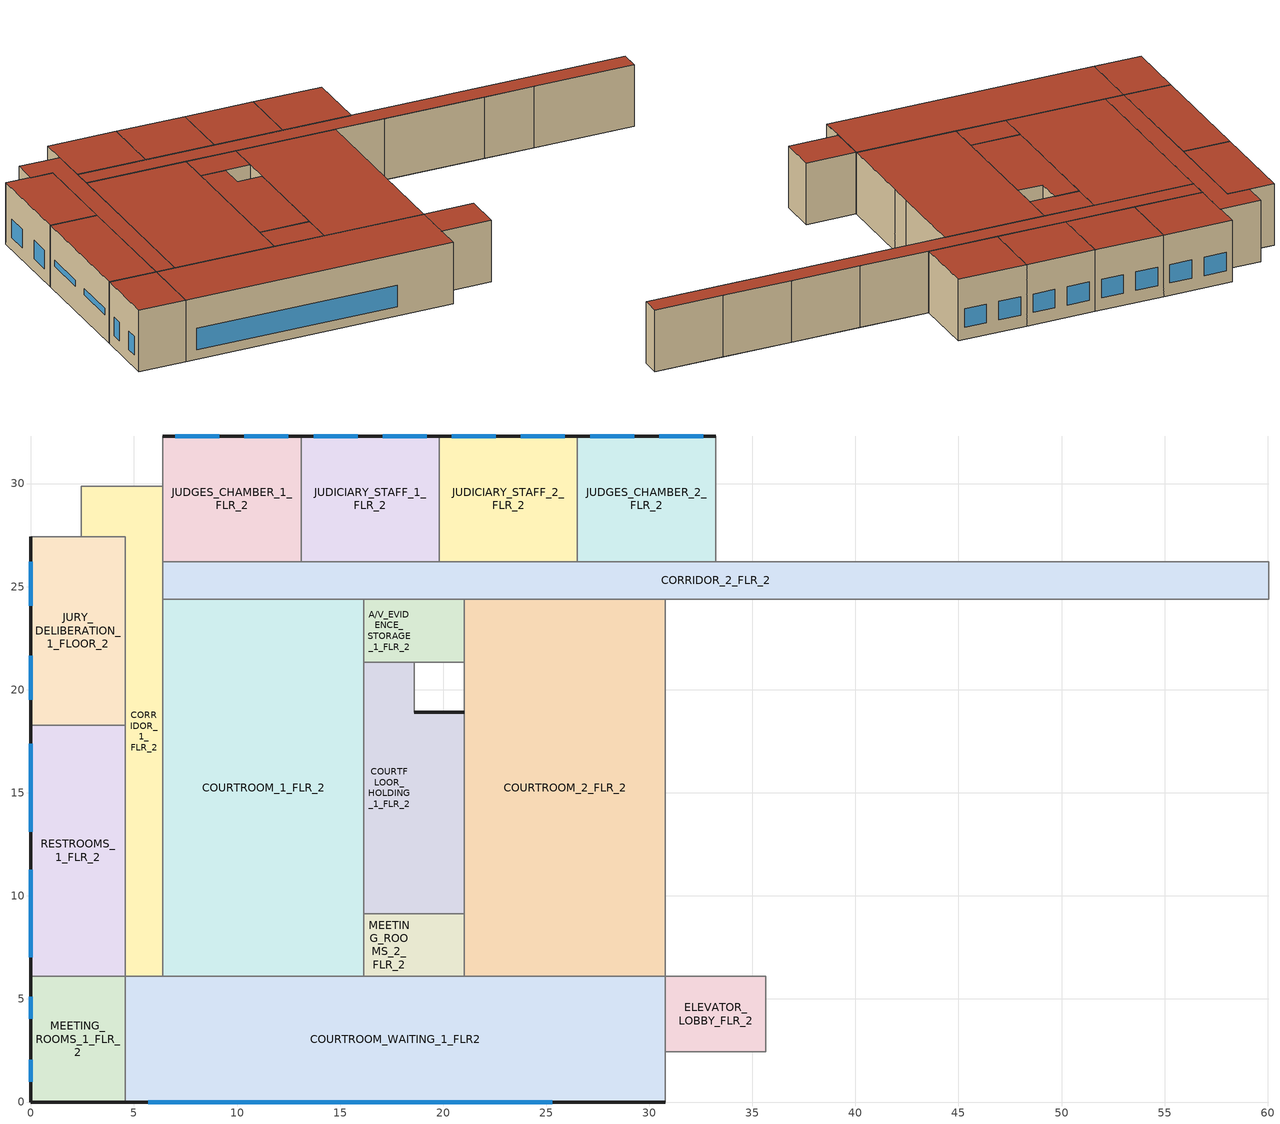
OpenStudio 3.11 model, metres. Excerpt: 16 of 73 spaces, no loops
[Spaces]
MEETING_ROOMS_1_FLR_2
 floor to ENTRANCE_LOBBY_FLR_1: 4.57,6.1 4.57,0 0,0 0,6.1 z8.53
 wall outside: 0,6.1 0,0 4.57,0 z8.53:14.63
 wall to RESTROOMS_1_FLR_2: 4.57,6.1 0,6.1 z8.53:14.63
 wall to COURTROOM_WAITING_1_FLR2: 4.57,0 4.57,6.1 z8.53:14.63
 window: 0,5.11 0,4.04 / 0,2.06 0,0.99 z9.75:11.58
 roof outside: 4.57,0 4.57,6.1 0,6.1 0,0 z14.63
COURTROOM_WAITING_1_FLR2
 floor to ENTRANCE_LOBBY_FLR_1: 30.78,6.1 30.78,0 4.57,0 4.57,6.1 z8.53
 wall outside: 4.57,0 30.78,0 z8.53:14.63
 wall to CORRIDOR_1_FLR_2: 6.4,6.1 4.57,6.1 z8.53:14.63
 wall to COURTROOM_1_FLR_2: 16.15,6.1 6.4,6.1 z8.53:14.63
 wall to MEETING_ROOMS_2_FLR_2: 21.03,6.1 16.15,6.1 z8.53:14.63
 wall to COURTROOM_2_FLR_2: 30.78,6.1 21.03,6.1 z8.53:14.63
 wall to ELEVATOR_LOBBY_FLR_2: 30.78,2.44 30.78,6.1 z8.53:14.63
 wall to PUBLIC_ELEVATORS: 30.78,0 30.78,2.44 z8.53:14.63
 window: 5.69,0 25.3,0 z9.45:11.58
 roof outside: 30.78,0 30.78,6.1 4.57,6.1 4.57,0 z14.63
ELEVATOR_LOBBY_FLR_2
 floor to ELEVATOR_LOBBY_FLR_1: 35.66,6.1 35.66,2.44 30.78,2.44 30.78,6.1 z8.53
 wall to COURTROOM_WAITING_2_FLR2: 35.66,2.44 35.66,6.1 z8.53:14.63
 wall to PUBLIC_ELEVATORS: 30.78,2.44 35.66,2.44 z8.53:14.63
 wall to PUBLIC_STAIRS_FLR_0: 35.66,6.1 30.78,6.1 z8.53:14.63
 roof outside: 35.66,2.44 35.66,6.1 30.78,6.1 30.78,2.44 z14.63
RESTROOMS_1_FLR_2
 floor to RESTROOMS_1_FLR_1: 4.57,18.29 4.57,6.1 0,6.1 0,18.29 z8.53
 wall outside: 0,18.29 0,6.1 z8.53:14.63
 wall to JURY_DELIBERATION_1_FLOOR_2: 4.57,18.29 0,18.29 z8.53:14.63
 wall to CORRIDOR_1_FLR_2: 4.57,6.1 4.57,18.29 z8.53:14.63
 window: 0,11.28 0,7.01 / 0,17.37 0,13.11 z10.97:11.58
 roof outside: 4.57,6.1 4.57,18.29 0,18.29 0,6.1 z14.63
CORRIDOR_1_FLR_2
 floor to CORRIDOR_1_FLR_1: 6.4,29.87 6.4,6.1 4.57,6.1 4.57,27.43 2.44,27.43 2.44,29.87 z8.53
 wall to COURTROOM_1_FLR_2: 6.4,6.1 6.4,24.38 z8.53:14.63
 wall to JURY_DELIBERATION_1_FLOOR_2: 2.44,27.43 4.57,27.43 4.57,18.29 z8.53:14.63
 wall to JUDGES_ELEVATOR: 2.44,29.87 2.44,27.43 z8.53:14.63
 wall to JUDGES_STAIRS_FLR_0: 6.4,29.87 2.44,29.87 z8.53:14.63
 wall to JUDGES_CHAMBER_1_FLR_2: 6.4,26.21 6.4,29.87 z8.53:14.63
 wall to CORRIDOR_2_FLR_2: 6.4,24.38 6.4,26.21 z8.53:14.63
 roof outside: 6.4,6.1 6.4,29.87 2.44,29.87 2.44,27.43 4.57,27.43 4.57,6.1 z14.63
COURTROOM_1_FLR_2
 floor to CLERK_1_FLR_1: 16.15,24.38 16.15,6.1 6.4,6.1 6.4,24.38 z8.53
 wall to A/V_EVIDENCE_STORAGE_1_FLR_2: 16.15,21.34 16.15,24.38 z8.53:14.63
 wall to COURTFLOOR_HOLDING_1_FLR_2: 16.15,9.14 16.15,21.34 z8.53:14.63
 wall to MEETING_ROOMS_2_FLR_2: 16.15,6.1 16.15,9.14 z8.53:14.63
 wall to CORRIDOR_2_FLR_2: 16.15,24.38 6.4,24.38 z8.53:14.63
 roof outside: 16.15,6.1 16.15,24.38 6.4,24.38 6.4,6.1 z14.63
MEETING_ROOMS_2_FLR_2
 floor to CLERK_1_FLR_1: 18.59,9.14 18.59,6.1 16.15,6.1 16.15,9.14 z8.53
 floor to CLERK_2_FLR_1: 21.03,9.14 21.03,6.1 18.59,6.1 18.59,9.14 z8.53
 wall to COURTFLOOR_HOLDING_1_FLR_2: 21.03,9.14 16.15,9.14 z8.53:14.63
 wall to COURTROOM_2_FLR_2: 21.03,6.1 21.03,9.14 z8.53:14.63
 roof outside: 21.03,6.1 21.03,9.14 16.15,9.14 16.15,6.1 z14.63
COURTROOM_2_FLR_2
 floor to CLERK_2_FLR_1: 30.78,24.38 30.78,6.1 21.03,6.1 21.03,24.38 z8.53
 wall to STORAGE_FLR_2: 30.78,16.46 30.78,24.38 z8.53:14.63
 wall to SERVICE_SHAFT: 30.78,14.02 30.78,16.46 z8.53:14.63
 wall to COURTFLOOR_HOLDING_1_FLR_2: 21.03,18.9 21.03,9.14 z8.53:14.63
 wall to DETENTION_ELEVATOR_1: 21.03,21.34 21.03,18.9 z8.53:14.63
 wall to A/V_EVIDENCE_STORAGE_1_FLR_2: 21.03,24.38 21.03,21.34 z8.53:14.63
 wall to CORRIDOR_2_FLR_2: 30.78,24.38 21.03,24.38 z8.53:14.63
 wall to PUBLIC_STAIRS_FLR_0: 30.78,6.1 30.78,14.02 z8.53:14.63
 roof outside: 30.78,6.1 30.78,24.38 21.03,24.38 21.03,6.1 z14.63
COURTFLOOR_HOLDING_1_FLR_2
 floor to CLERK_1_FLR_1: 18.59,21.34 18.59,9.14 16.15,9.14 16.15,21.34 z8.53
 floor to CLERK_2_FLR_1: 21.03,18.9 21.03,9.14 18.59,9.14 18.59,18.9 z8.53
 wall outside: 21.03,18.9 18.59,18.9 z8.53:14.63
 wall to A/V_EVIDENCE_STORAGE_1_FLR_2: 18.59,21.34 16.15,21.34 z8.53:14.63
 wall to DETENTION_ELEVATOR_1: 18.59,18.9 18.59,21.34 z8.53:14.63
 roof outside: 21.03,9.14 21.03,18.9 18.59,18.9 18.59,21.34 16.15,21.34 16.15,9.14 z14.63
JURY_DELIBERATION_1_FLOOR_2
 floor to CONFERENCE_FLR_1: 4.57,27.43 4.57,18.29 0,18.29 0,27.43 z8.53
 wall outside: 0,27.43 0,18.29 z8.53:14.63
 wall to JUDGES_ELEVATOR: 2.44,27.43 0,27.43 z8.53:14.63
 window: 0,26.21 0,24.08 / 0,21.64 0,19.51 z9.75:11.58
 roof outside: 4.57,18.29 4.57,27.43 0,27.43 0,18.29 z14.63
A/V_EVIDENCE_STORAGE_1_FLR_2
 floor to CLERK_1_FLR_1: 16.15,24.38 18.59,24.38 18.59,21.34 16.15,21.34 z8.53
 floor to CLERK_2_FLR_1: 21.03,24.38 21.03,21.34 18.59,21.34 18.59,24.38 z8.53
 wall to DETENTION_ELEVATOR_1: 18.59,21.34 21.03,21.34 z8.53:14.63
 wall to CORRIDOR_2_FLR_2: 21.03,24.38 16.15,24.38 z8.53:14.63
 roof outside: 21.03,21.34 21.03,24.38 16.15,24.38 16.15,21.34 z14.63
CORRIDOR_2_FLR_2
 floor to CORRIDOR_2_FLR_1: 60.05,26.21 60.05,24.38 6.4,24.38 6.4,26.21 z8.53
 wall to CORRIDOR_3_FLR_2: 60.05,24.38 60.05,26.21 z8.53:14.63
 wall to COURTROOM_4_FLR_2: 50.29,24.38 60.05,24.38 z8.53:14.63
 wall to A/V_EVIDENCE_STORAGE_2_FLR_2: 45.42,24.38 50.29,24.38 z8.53:14.63
 wall to COURTROOM_3_FLR_2: 35.66,24.38 45.42,24.38 z8.53:14.63
 wall to STORAGE_FLR_2: 30.78,24.38 35.66,24.38 z8.53:14.63
 wall to JUDGES_CHAMBER_1_FLR_2: 13.11,26.21 6.4,26.21 z8.53:14.63
 wall to JUDICIARY_STAFF_1_FLR_2: 19.81,26.21 13.11,26.21 z8.53:14.63
 wall to JUDICIARY_STAFF_2_FLR_2: 26.52,26.21 19.81,26.21 z8.53:14.63
 wall to JUDGES_CHAMBER_2_FLR_2: 33.22,26.21 26.52,26.21 z8.53:14.63
 wall to JUDGES_CHAMBER_3_FLR_2: 39.93,26.21 33.22,26.21 z8.53:14.63
 wall to JUDICIARY_STAFF_3_FLR_2: 46.63,26.21 39.93,26.21 z8.53:14.63
 wall to JUDICIARY_STAFF_4_FLR_2: 53.34,26.21 46.63,26.21 z8.53:14.63
 wall to JUDGES_CHAMBER_4_FLR_2: 60.05,26.21 53.34,26.21 z8.53:14.63
 roof outside: 60.05,24.38 60.05,26.21 6.4,26.21 6.4,24.38 z14.63
JUDGES_CHAMBER_1_FLR_2
 floor to COURT_ADMIN_FLR_1: 13.11,32.31 13.11,26.21 6.4,26.21 6.4,32.31 z8.53
 wall outside: 13.11,32.31 6.4,32.31 z8.53:14.63
 wall to JUDICIARY_STAFF_1_FLR_2: 13.11,26.21 13.11,32.31 z8.53:14.63
 wall to JUDGES_STAIRS_FLR_0: 6.4,32.31 6.4,29.87 z8.53:14.63
 window: 12.5,32.31 10.36,32.31 / 9.14,32.31 7.01,32.31 z9.75:11.58
 roof outside: 6.4,26.21 13.11,26.21 13.11,32.31 6.4,32.31 z14.63
JUDICIARY_STAFF_1_FLR_2
 floor to COURT_ADMIN_FLR_1: 19.81,32.31 19.81,26.21 13.11,26.21 13.11,32.31 z8.53
 wall outside: 19.81,32.31 13.11,32.31 z8.53:14.63
 wall to JUDICIARY_STAFF_2_FLR_2: 19.81,26.21 19.81,32.31 z8.53:14.63
 window: 19.2,32.31 17.07,32.31 / 15.85,32.31 13.72,32.31 z9.75:11.58
 roof outside: 19.81,26.21 19.81,32.31 13.11,32.31 13.11,26.21 z14.63
JUDICIARY_STAFF_2_FLR_2
 floor to COURT_ADMIN_FLR_1: 26.52,32.31 26.52,26.21 19.81,26.21 19.81,32.31 z8.53
 wall outside: 26.52,32.31 19.81,32.31 z8.53:14.63
 wall to JUDGES_CHAMBER_2_FLR_2: 26.52,26.21 26.52,32.31 z8.53:14.63
 window: 22.56,32.31 20.42,32.31 / 25.91,32.31 23.77,32.31 z9.75:11.58
 roof outside: 26.52,26.21 26.52,32.31 19.81,32.31 19.81,26.21 z14.63
JUDGES_CHAMBER_2_FLR_2
 floor to COURT_ADMIN_FLR_1: 33.22,32.31 33.22,26.21 26.52,26.21 26.52,32.31 z8.53
 wall outside: 33.22,32.31 26.52,32.31 z8.53:14.63
 wall to JUDGES_CHAMBER_3_FLR_2: 33.22,26.21 33.22,32.31 z8.53:14.63
 window: 32.61,32.31 30.48,32.31 / 29.26,32.31 27.13,32.31 z9.75:11.58
 roof outside: 33.22,26.21 33.22,32.31 26.52,32.31 26.52,26.21 z14.63
[Building]
-Courthouse-ASHRAE 169-2013-5B created: 2026-08-07 16:11:56 -0400: Nominal Floor to Floor Height {m}=6.76792e-17; Default Construction Set=DOE Ref 1980-2004 - Courthouse - ASHRAE 169-2013-5B; Standards Number of Stories=3; Standards Number of Above Ground Stories=2; Standards Building Type=Courthouse
[Site]
Denver-Aurora-Buckley AFB_CO_USA: Latitude {deg}=39.72; Longitude {deg}=-104.75; Time Zone {hr}=-7; Elevation {m}=1726
[ClimateZones]
Climate Zone Institution Name 1=ASHRAE; Climate Zone Document Name 1=ANSI/ASHRAE Standard 169; Climate Zone Document Year 1=2006; Climate Zone Value 1=5B
[SizingPeriod:DesignDay] Barometric Pressure {Pa}=82237; Rain Indicator=No; Snow Indicator=No; Day of Month=21; Daylight Saving Time Indicator=No; Humidity Condition Type=Wetbulb; Dry-Bulb Temperature Range Modifier Type=DefaultMultipliers
Name | Maximum Dry-Bulb Temperature {C} | Daily Dry-Bulb Temperature Range {deltaC} | Wind Speed {m/s} | Wind Direction {deg} | Month | Day Type | Wetbulb or DewPoint at Maximum Dry-Bulb {C} | Solar Model Indicator | ASHRAE Clear Sky Optical Depth for Beam Irradiance | ASHRAE Clear Sky Optical Depth for Diffuse Irradiance | Sky Clearness
Denver-Aurora-Buckley.AFB_CO_USA Ann Clg .4% Condns DB=>MWB | 33.9 | 14.8 | 3.6 | 30 | 7 | SummerDesignDay | 15 | ASHRAETau | 0.423 | 2.02
Denver-Aurora-Buckley.AFB_CO_USA Ann Clg .4% Condns WB=>MDB | 26.3 | 14.8 | 3.6 | 30 | 7 | SummerDesignDay | 17.9 | ASHRAETau | 0.423 | 2.02
Denver-Aurora-Buckley.AFB_CO_USA Ann Htg 99.6% Condns DB | -17.9 | 0 | 2.5 | 180 | 12 | WinterDesignDay | -17.9 | ASHRAEClearSky |  |  | 0
[Site:WaterMainsTemperature]
Calculation Method=Correlation; Annual Average Outdoor Air Temperature {C}=9.95; Maximum Difference In Monthly Average Outdoor Air Temperatures {deltaC}=23.7; Temperature Multiplier=1; Temperature Offset {deltaC}=0
[Site:GroundTemperature:Shallow]
-0.7, 1.3, 5.2, 8.9, 16, 19.7, 20.7, 18.8, 14.5, 9.1, 3.7, 0.2
[Site:GroundTemperature:Deep]
4.9, 4.6, 5.6, 7, 10.5, 13.2, 14.9, 15.4, 14.3, 12.1, 9.2, 6.7
[Site:GroundTemperature:FCfactorMethod]
January Ground Temperature {C}=7.1; February Ground Temperature {C}=3; March Ground Temperature {C}=-1; April Ground Temperature {C}=0.8; May Ground Temperature {C}=-0.2; June Ground Temperature {C}=4.8; July Ground Temperature {C}=6.1; August Ground Temperature {C}=13.7; September Ground Temperature {C}=22.2; October Ground Temperature {C}=22.7; November Ground Temperature {C}=21.7; December Ground Temperature {C}=18.5
[Construction]
Typical Insulated Exterior Mass Floor: Typical Insulation R-4.75, 4 in. Normalweight Concrete Floor, Typical Carpet Pad
Typical Insulated Exterior Mass Wall R-7.14: 1IN Stucco, 8IN CONCRETE HW RefBldg, Typical Insulation R-4.75, 1/2IN Gypsum
Typical IEAD Roof R-19.61: Roof Membrane, Typical Insulation R-18.49, Metal Roof Surface
Typical Interior Floor: 100mm Normalweight concrete floor, CP02 CARPET PAD
Typical Interior Wall: G01 13mm gypsum board, G01 13mm gypsum board
Typical Interior Ceiling: CP02 CARPET PAD, 100mm Normalweight concrete floor
Typical Insulated Carpeted 6in Slab Floor: 6 in. Normalweight Concrete Floor, Typical Carpet Pad
Typical Insulated Basement Mass Wall R-10.0: Typical Insulation R-8.45, 8 in. Concrete Block Basement Wall
U 0.59 SHGC 0.39 Simple Glazing: U 0.59 SHGC 0.39 Simple Glazing
Typical Insulated Metal Door: F08 Metal surface, Typical Insulation
U 0.88 SHGC 0.16 Sgl Ref-A-L Clr 6mm: REF A CLEAR LO 6MM
Typical Overhead Door: Typical Insulation
Typical Interior Window: Clear 3mm
Typical Interior Door; Typical Interior Partition: G05 25mm wood
InteriorFurnishings: Std Wood 6inch
[Material]
Name | Roughness | Thickness {m} | Conductivity {W/m-K} | Density {kg/m3} | Specific Heat {J/kg-K} | Thermal Absorptance | Solar Absorptance | Visible Absorptance
1IN Stucco | Smooth | 0.0253 | 0.6918 | 1858 | 837 | 0.9 | 0.92 | 0.92
1/2IN Gypsum | Smooth | 0.0127 | 0.16 | 784.9 | 830 | 0.9 | 0.4 | 0.4
Roof Membrane | VeryRough | 0.0095 | 0.16 | 1121.29 | 1460 | 0.9 | 0.7 | 0.7
F08 Metal surface; Metal Roof Surface | Smooth | 0.0008 | 45.28 | 7824 | 500 | 0.9 | 0.7 | 0.7
G05 25mm wood | MediumSmooth | 0.0254 | 0.15 | 608 | 1630 | 0.9 | 0.5 | 0.5
100mm Normalweight concrete floor | MediumSmooth | 0.1016 | 2.31 | 2322 | 832
G01 13mm gypsum board | Smooth | 0.0127 | 0.16 | 800 | 1090 | 0.9 | 0.7 | 0.5
4 in. Normalweight Concrete Floor | MediumRough | 0.1016 | 2.31 | 2322 | 832 | 0.9 | 0.7 | 0.7
8IN CONCRETE HW RefBldg | Rough | 0.2032 | 1.311 | 2240 | 836.8 | 0.9 | 0.7 | 0.7
6 in. Normalweight Concrete Floor | MediumRough | 0.1524 | 2.31 | 2322 | 832 | 0.9 | 0.7 | 0.7
8 in. Concrete Block Basement Wall | MediumRough | 0.2032 | 1.326 | 1842 | 912 | 0.9 | 0.7 | 0.7
Std Wood 6inch | MediumSmooth | 0.15 | 0.12 | 540 | 1210 | 0.9 | 0.7 | 0.7
[Material:NoMass] Roughness=Smooth; Thermal Absorptance=0.9
Name | Thermal Resistance {m2-K/W} | Solar Absorptance | Visible Absorptance
CP02 CARPET PAD | 0.1 | 0.8 | 0.8
Typical Insulation R-4.75 | 0.837294 | 0.7 | 0.7
Typical Carpet Pad | 0.21648 | 0.7 | 0.8
Typical Insulation R-18.49 | 3.25638 | 0.7 | 0.7
Typical Insulation R-8.45 | 1.4881 | 0.7 | 0.7
Typical Insulation | 0.0282222 | 0.7 | 0.7
[WindowMaterial:Glazing] Optical Data Type=SpectralAverage; Infrared Transmittance at Normal Incidence=0; Front Side Infrared Hemispherical Emissivity=0.84; Conductivity {W/m-K}=0.9; Dirt Correction Factor for Solar and Visible Transmittance=1; Solar Diffusing=No
Name | Thickness {m} | Solar Transmittance at Normal Incidence | Front Side Solar Reflectance at Normal Incidence | Back Side Solar Reflectance at Normal Incidence | Visible Transmittance at Normal Incidence | Front Side Visible Reflectance at Normal Incidence | Back Side Visible Reflectance at Normal Incidence | Back Side Infrared Hemispherical Emissivity
Clear 3mm | 0.003 | 0.837 | 0.075 | 0 | 0.898 | 0.081 | 0 | 0.84
REF A CLEAR LO 6MM | 0.006 | 0.066 | 0.341 | 0.493 | 0.08 | 0.41 | 0.37 | 0.4
[DefaultConstructionSet]
DOE Ref 1980-2004 - Courthouse - ASHRAE 169-2013-5B: Default Exterior Surface Constructions=Default Surface Constructions 1; Default Interior Surface Constructions=Default Surface Constructions 2; Default Ground Contact Surface Constructions=Default Surface Constructions 3; Default Exterior SubSurface Constructions=Default Sub Surface Constructions 1; Default Interior SubSurface Constructions=Default Sub Surface Constructions 2; Interior Partition Construction=Typical Interior Partition
[DefaultSurfaceConstructions]
Name | Floor Construction | Wall Construction | Roof Ceiling Construction
Default Surface Constructions 1 | Typical Insulated Exterior Mass Floor | Typical Insulated Exterior Mass Wall R-7.14 | Typical IEAD Roof R-19.61
Default Surface Constructions 2 | Typical Interior Floor | Typical Interior Wall | Typical Interior Ceiling
Default Surface Constructions 3 | Typical Insulated Carpeted 6in Slab Floor | Typical Insulated Basement Mass Wall R-10.0
[DefaultSubSurfaceConstructions]
Name | Fixed Window Construction | Operable Window Construction | Door Construction | Glass Door Construction | Overhead Door Construction | Tubular Daylight Dome Construction | Tubular Daylight Diffuser Construction
Default Sub Surface Constructions 1 | U 0.59 SHGC 0.39 Simple Glazing | U 0.59 SHGC 0.39 Simple Glazing | Typical Insulated Metal Door | U 0.88 SHGC 0.16 Sgl Ref-A-L Clr 6mm | Typical Overhead Door | Typical Interior Window | Typical Interior Window
Default Sub Surface Constructions 2 | Typical Interior Window | Typical Interior Window | Typical Interior Door
[WindowMaterial:SimpleGlazingSystem]
U 0.59 SHGC 0.39 Simple Glazing: U-Factor {W/m2-K}=3.35018; Solar Heat Gain Coefficient=0.39; Visible Transmittance=0.81
[ThermostatSetpoint:DualSetpoint] Heating Setpoint Temperature Schedule=Courthouse HTGSETP; Cooling Setpoint Temperature Schedule=Courthouse CLGSETP
Storage Thermostat 1; Corridor Thermostat 2; Corridor Thermostat 4; Cell Thermostat 2; Courtroom Thermostat 1; Courtroom Thermostat 2; Courtroom Waiting Thermostat 1; Elevator Lobby Thermostat 3; Judges Chamber Thermostat 1; Judges Chamber Thermostat 2; Office Thermostat 4; Office Thermostat 5; Jury Deliberation Thermostat 1; Conference Thermostat 2; Conference Thermostat 3; Restrooms Thermostat 2
[BuildingStory]
Building Story 2: Nominal Z Coordinate {m}=8.5344; Nominal Floor to Floor Height {m}=6.096
[Space] Building Story=Building Story 2
Name | Space Type | Thermal Zone
MEETING_ROOMS_1_FLR_2 | Conference | MEETING_ROOMS_1_FLR_2 ZN
COURTROOM_WAITING_1_FLR2 | Courtroom Waiting | COURTROOM_WAITING_1_FLR2 ZN
ELEVATOR_LOBBY_FLR_2 | Elevator Lobby | ELEVATOR_LOBBY_FLR_2 ZN
RESTROOMS_1_FLR_2 | Restrooms | RESTROOMS_1_FLR_2 ZN
CORRIDOR_1_FLR_2 | Corridor | CORRIDOR_1_FLR_2 ZN
COURTROOM_1_FLR_2 | Courtroom | COURTROOM_1_FLR_2 ZN
MEETING_ROOMS_2_FLR_2 | Conference | MEETING_ROOMS_2_FLR_2 ZN
COURTROOM_2_FLR_2 | Courtroom | COURTROOM_2_FLR_2 ZN
COURTFLOOR_HOLDING_1_FLR_2 | Cell | COURTFLOOR_HOLDING_1_FLR_2 ZN
JURY_DELIBERATION_1_FLOOR_2 | Jury Deliberation | JURY_DELIBERATION_1_FLOOR_2 ZN
A/V_EVIDENCE_STORAGE_1_FLR_2 | Storage | A/V_EVIDENCE_STORAGE_1_FLR_2 ZN
CORRIDOR_2_FLR_2 | Corridor | CORRIDOR_2_FLR_2 ZN
JUDGES_CHAMBER_1_FLR_2 | Judges Chamber | JUDGES_CHAMBER_1_FLR_2 ZN
JUDICIARY_STAFF_1_FLR_2 | Office | JUDICIARY_STAFF_1_FLR_2 ZN
JUDICIARY_STAFF_2_FLR_2 | Office | JUDICIARY_STAFF_2_FLR_2 ZN
JUDGES_CHAMBER_2_FLR_2 | Judges Chamber | JUDGES_CHAMBER_2_FLR_2 ZN
[SpaceType] Standards Building Type=Courthouse
Name | Default Schedule Set | Design Specification Outdoor Air Object | Standards Space Type
Cell | Cell Schedule Set | Cell Ventilation | Cell
Conference | Conference Schedule Set | Conference Ventilation | Conference
Corridor | Corridor Schedule Set | Corridor Ventilation | Corridor
Courtroom | Courtroom Schedule Set | Courtroom Ventilation | Courtroom
Courtroom Waiting | Courtroom Waiting Schedule Set | Courtroom Waiting Ventilation | Courtroom Waiting
Elevator Lobby | Elevator Lobby Schedule Set | Elevator Lobby Ventilation | Elevator Lobby
Judges Chamber | Judges Chamber Schedule Set | Judges Chamber Ventilation | Judges Chamber
Jury Deliberation | Jury Deliberation Schedule Set | Jury Deliberation Ventilation | Jury Deliberation
Office | Office Schedule Set | Office Ventilation | Office
Restrooms | Restrooms Schedule Set | Restrooms Ventilation | Restrooms
Storage | Storage Schedule Set | Storage Ventilation | Storage
[People:Definition] Number of People Calculation Method=People/Area; Fraction Radiant=0.3; Thermal Comfort Model Type 1=AdaptiveASH55
Name | People per Space Floor Area {person/m2}
Cell People Definition | 0.215278
Conference People Definition; Jury Deliberation People Definition | 0.538196
Courtroom People Definition | 0.753474
Courtroom Waiting People Definition; Elevator Lobby People Definition | 0.107639
Judges Chamber People Definition; Office People Definition | 0.0538196
[People] Work Efficiency Schedule=Work Efficiency Schedule; Clothing Insulation Calculation Method=ClothingInsulationSchedule; Clothing Insulation Schedule=Clothing Schedule; Air Velocity Schedule=Air Velocity Schedule; Multiplier=1
Name | People Definition | Space or SpaceType
Cell People | Cell People Definition | Cell
Conference People | Conference People Definition | Conference
Courtroom People | Courtroom People Definition | Courtroom
Courtroom Waiting People | Courtroom Waiting People Definition | Courtroom Waiting
Elevator Lobby People | Elevator Lobby People Definition | Elevator Lobby
Judges Chamber People | Judges Chamber People Definition | Judges Chamber
Jury Deliberation People | Jury Deliberation People Definition | Jury Deliberation
Office People | Office People Definition | Office
[Lights:Definition] Design Level Calculation Method=Watts/Area; Fraction Radiant=0.7; Fraction Visible=0.2; Return Air Fraction=0
Name | Watts per Space Floor Area {W/m2}
Conference Lights Definition; Jury Deliberation Lights Definition | 19.8056
Corridor Lights Definition | 8.44967
Courtroom Waiting Lights Definition; Elevator Lobby Lights Definition | 21.9584
Judges Chamber Lights Definition; Office Lights Definition | 18.5893
Restrooms Lights Definition | 15.1771
Storage Lights Definition | 13.6702
[Lights] Fraction Replaceable=0
Name | Lights Definition | Space or SpaceType
Conference Lights | Conference Lights Definition | Conference
Corridor Lights | Corridor Lights Definition | Corridor
Courtroom Waiting Lights | Courtroom Waiting Lights Definition | Courtroom Waiting
Elevator Lobby Lights | Elevator Lobby Lights Definition | Elevator Lobby
Judges Chamber Lights | Judges Chamber Lights Definition | Judges Chamber
Jury Deliberation Lights | Jury Deliberation Lights Definition | Jury Deliberation
Office Lights | Office Lights Definition | Office
Restrooms Lights | Restrooms Lights Definition | Restrooms
Storage Lights | Storage Lights Definition | Storage
[ElectricEquipment:Definition] Design Level Calculation Method=Watts/Area; Fraction Latent=0; Fraction Radiant=0.5; Fraction Lost=0
Name | Watts per Space Floor Area {W/m2}
Conference Elec Equip Definition; Jury Deliberation Elec Equip Definition | 10.7639
Corridor Elec Equip Definition | 3.12153
Courtroom Waiting Elec Equip Definition; Elevator Lobby Elec Equip Definition; Restrooms Elec Equip Definition | 2.90626
Judges Chamber Elec Equip Definition; Office Elec Equip Definition | 9.3646
[ElectricEquipment]
Name | Electric Equipment Definition | Space or SpaceType
Conference Elec Equip | Conference Elec Equip Definition | Conference
Corridor Elec Equip | Corridor Elec Equip Definition | Corridor
Courtroom Waiting Elec Equip | Courtroom Waiting Elec Equip Definition | Courtroom Waiting
Elevator Lobby Elec Equip | Elevator Lobby Elec Equip Definition | Elevator Lobby
Judges Chamber Elec Equip | Judges Chamber Elec Equip Definition | Judges Chamber
Jury Deliberation Elec Equip | Jury Deliberation Elec Equip Definition | Jury Deliberation
Office Elec Equip | Office Elec Equip Definition | Office
Restrooms Elec Equip | Restrooms Elec Equip Definition | Restrooms
[DesignSpecification:OutdoorAir]
Name | Outdoor Air Method | Outdoor Air Flow per Person {m3/s-person} | Outdoor Air Flow per Floor Area {m3/s-m2} | Outdoor Air Flow Air Changes per Hour {1/hr}
Cell Ventilation; Conference Ventilation; Judges Chamber Ventilation; Jury Deliberation Ventilation; Office Ventilation | Sum | 0.00943895
Corridor Ventilation | Sum |  | 0.000254
Courtroom Ventilation | Sum | 0.00799951
Courtroom Waiting Ventilation; Elevator Lobby Ventilation | Sum | 0.00707921
Restrooms Ventilation |  | 0 | 0 | 0
Storage Ventilation | Sum |  | 0.000762
[DefaultScheduleSet] People Activity Level Schedule=Courthouse ACTIVITY_SCH; Electric Equipment Schedule=Courthouse BLDG_EQUIP_SCH
Name | Number of People Schedule | Lighting Schedule
Cell Schedule Set | Courthouse CELL_OCC_SCH | Courthouse GENERAL_LIGHT_SCH
Conference Schedule Set; Corridor Schedule Set; Elevator Lobby Schedule Set; Office Schedule Set; Restrooms Schedule Set; Storage Schedule Set | Courthouse OFFICE_OCC_SCH | Courthouse GENERAL_LIGHT_SCH
Courtroom Schedule Set; Courtroom Waiting Schedule Set | Courthouse COURTROOM_OCC_SCH | Courthouse COURTROOM_LIGHT_SCH
Judges Chamber Schedule Set | Courthouse JUDGES_CHAMBER_OCC_SCH | Courthouse JUDGES_CHAMBER_LIGHT_SCH
Jury Deliberation Schedule Set | Courthouse JURY_DELIBERATION_OCC_SCH | Courthouse JURY_DELIBERATION_LIGHT_SCH
[SpaceInfiltration:DesignFlowRate] Design Flow Rate Calculation Method=Flow/ExteriorArea; Flow per Exterior Surface Area {m3/s-m2}=0.000570329; Velocity Term Coefficient=0; Density Basis=Outdoor
Name | Space or SpaceType | Schedule | Constant Term Coefficient | Temperature Term Coefficient | Velocity Squared Term Coefficient
JUDGES_CHAMBER_2_FLR_2 HVAC On Infiltration | JUDGES_CHAMBER_2_FLR_2 | Infiltration HVAC On Schedule | -0.0445 | 0.0055 | 0.0295
JUDGES_CHAMBER_2_FLR_2 HVAC Off Infiltration | JUDGES_CHAMBER_2_FLR_2 | Infiltration HVAC Off Schedule | 0 | 0.0155 | 0.0344
JUDICIARY_STAFF_2_FLR_2 HVAC On Infiltration | JUDICIARY_STAFF_2_FLR_2 | Infiltration HVAC On Schedule | -0.0445 | 0.0055 | 0.0295
JUDICIARY_STAFF_2_FLR_2 HVAC Off Infiltration | JUDICIARY_STAFF_2_FLR_2 | Infiltration HVAC Off Schedule | 0 | 0.0155 | 0.0344
JUDGES_CHAMBER_1_FLR_2 HVAC On Infiltration | JUDGES_CHAMBER_1_FLR_2 | Infiltration HVAC On Schedule | -0.0445 | 0.0055 | 0.0295
JUDGES_CHAMBER_1_FLR_2 HVAC Off Infiltration | JUDGES_CHAMBER_1_FLR_2 | Infiltration HVAC Off Schedule | 0 | 0.0155 | 0.0344
CORRIDOR_2_FLR_2 HVAC On Infiltration | CORRIDOR_2_FLR_2 | Infiltration HVAC On Schedule | -0.0445 | 0.0055 | 0.0295
CORRIDOR_2_FLR_2 HVAC Off Infiltration | CORRIDOR_2_FLR_2 | Infiltration HVAC Off Schedule | 0 | 0.0155 | 0.0344
A/V_EVIDENCE_STORAGE_1_FLR_2 HVAC On Infiltration | A/V_EVIDENCE_STORAGE_1_FLR_2 | Infiltration HVAC On Schedule | -0.0445 | 0.0055 | 0.0295
A/V_EVIDENCE_STORAGE_1_FLR_2 HVAC Off Infiltration | A/V_EVIDENCE_STORAGE_1_FLR_2 | Infiltration HVAC Off Schedule | 0 | 0.0155 | 0.0344
COURTROOM_2_FLR_2 HVAC On Infiltration | COURTROOM_2_FLR_2 | Infiltration HVAC On Schedule | -0.0445 | 0.0055 | 0.0295
COURTROOM_2_FLR_2 HVAC Off Infiltration | COURTROOM_2_FLR_2 | Infiltration HVAC Off Schedule | 0 | 0.0155 | 0.0344
COURTFLOOR_HOLDING_1_FLR_2 HVAC On Infiltration | COURTFLOOR_HOLDING_1_FLR_2 | Infiltration HVAC On Schedule | -0.0445 | 0.0055 | 0.0295
COURTFLOOR_HOLDING_1_FLR_2 HVAC Off Infiltration | COURTFLOOR_HOLDING_1_FLR_2 | Infiltration HVAC Off Schedule | 0 | 0.0155 | 0.0344
ELEVATOR_LOBBY_FLR_2 HVAC On Infiltration | ELEVATOR_LOBBY_FLR_2 | Infiltration HVAC On Schedule | -0.0445 | 0.0055 | 0.0295
ELEVATOR_LOBBY_FLR_2 HVAC Off Infiltration | ELEVATOR_LOBBY_FLR_2 | Infiltration HVAC Off Schedule | 0 | 0.0155 | 0.0344
JURY_DELIBERATION_1_FLOOR_2 HVAC On Infiltration | JURY_DELIBERATION_1_FLOOR_2 | Infiltration HVAC On Schedule | -0.0445 | 0.0055 | 0.0295
JURY_DELIBERATION_1_FLOOR_2 HVAC Off Infiltration | JURY_DELIBERATION_1_FLOOR_2 | Infiltration HVAC Off Schedule | 0 | 0.0155 | 0.0344
JUDICIARY_STAFF_1_FLR_2 HVAC On Infiltration | JUDICIARY_STAFF_1_FLR_2 | Infiltration HVAC On Schedule | -0.0445 | 0.0055 | 0.0295
JUDICIARY_STAFF_1_FLR_2 HVAC Off Infiltration | JUDICIARY_STAFF_1_FLR_2 | Infiltration HVAC Off Schedule | 0 | 0.0155 | 0.0344
MEETING_ROOMS_1_FLR_2 HVAC On Infiltration | MEETING_ROOMS_1_FLR_2 | Infiltration HVAC On Schedule | -0.0445 | 0.0055 | 0.0295
MEETING_ROOMS_1_FLR_2 HVAC Off Infiltration | MEETING_ROOMS_1_FLR_2 | Infiltration HVAC Off Schedule | 0 | 0.0155 | 0.0344
CORRIDOR_1_FLR_2 HVAC On Infiltration | CORRIDOR_1_FLR_2 | Infiltration HVAC On Schedule | -0.0445 | 0.0055 | 0.0295
CORRIDOR_1_FLR_2 HVAC Off Infiltration | CORRIDOR_1_FLR_2 | Infiltration HVAC Off Schedule | 0 | 0.0155 | 0.0344
COURTROOM_WAITING_1_FLR2 HVAC On Infiltration | COURTROOM_WAITING_1_FLR2 | Infiltration HVAC On Schedule | -0.0445 | 0.0055 | 0.0295
COURTROOM_WAITING_1_FLR2 HVAC Off Infiltration | COURTROOM_WAITING_1_FLR2 | Infiltration HVAC Off Schedule | 0 | 0.0155 | 0.0344
RESTROOMS_1_FLR_2 HVAC On Infiltration | RESTROOMS_1_FLR_2 | Infiltration HVAC On Schedule | -0.0445 | 0.0055 | 0.0295
RESTROOMS_1_FLR_2 HVAC Off Infiltration | RESTROOMS_1_FLR_2 | Infiltration HVAC Off Schedule | 0 | 0.0155 | 0.0344
COURTROOM_1_FLR_2 HVAC On Infiltration | COURTROOM_1_FLR_2 | Infiltration HVAC On Schedule | -0.0445 | 0.0055 | 0.0295
COURTROOM_1_FLR_2 HVAC Off Infiltration | COURTROOM_1_FLR_2 | Infiltration HVAC Off Schedule | 0 | 0.0155 | 0.0344
MEETING_ROOMS_2_FLR_2 HVAC On Infiltration | MEETING_ROOMS_2_FLR_2 | Infiltration HVAC On Schedule | -0.0445 | 0.0055 | 0.0295
MEETING_ROOMS_2_FLR_2 HVAC Off Infiltration | MEETING_ROOMS_2_FLR_2 | Infiltration HVAC Off Schedule | 0 | 0.0155 | 0.0344
[ThermalZone] Use Ideal Air Loads=No
Name | Thermostat
A/V_EVIDENCE_STORAGE_1_FLR_2 ZN | Storage Thermostat 1
CORRIDOR_1_FLR_2 ZN | Corridor Thermostat 2
CORRIDOR_2_FLR_2 ZN | Corridor Thermostat 4
COURTFLOOR_HOLDING_1_FLR_2 ZN | Cell Thermostat 2
COURTROOM_1_FLR_2 ZN | Courtroom Thermostat 1
COURTROOM_2_FLR_2 ZN | Courtroom Thermostat 2
COURTROOM_WAITING_1_FLR2 ZN | Courtroom Waiting Thermostat 1
ELEVATOR_LOBBY_FLR_2 ZN | Elevator Lobby Thermostat 3
JUDGES_CHAMBER_1_FLR_2 ZN | Judges Chamber Thermostat 1
JUDGES_CHAMBER_2_FLR_2 ZN | Judges Chamber Thermostat 2
JUDICIARY_STAFF_1_FLR_2 ZN | Office Thermostat 4
JUDICIARY_STAFF_2_FLR_2 ZN | Office Thermostat 5
JURY_DELIBERATION_1_FLOOR_2 ZN | Jury Deliberation Thermostat 1
MEETING_ROOMS_1_FLR_2 ZN | Conference Thermostat 2
MEETING_ROOMS_2_FLR_2 ZN | Conference Thermostat 3
RESTROOMS_1_FLR_2 ZN | Restrooms Thermostat 2
[InternalMass:Definition]
Internal Mass Definition 1: Construction=InteriorFurnishings; Design Level Calculation Method=SurfaceArea/Area; Surface Area per Space Floor Area=2
[InternalMass] Internal Mass Definition=Internal Mass Definition 1; Multiplier=1
Name | Space or SpaceType
JUDGES_CHAMBER_2_FLR_2 Mass | JUDGES_CHAMBER_2_FLR_2
JUDICIARY_STAFF_2_FLR_2 Mass | JUDICIARY_STAFF_2_FLR_2
JUDGES_CHAMBER_1_FLR_2 Mass | JUDGES_CHAMBER_1_FLR_2
CORRIDOR_2_FLR_2 Mass | CORRIDOR_2_FLR_2
A/V_EVIDENCE_STORAGE_1_FLR_2 Mass | A/V_EVIDENCE_STORAGE_1_FLR_2
COURTROOM_2_FLR_2 Mass | COURTROOM_2_FLR_2
COURTFLOOR_HOLDING_1_FLR_2 Mass | COURTFLOOR_HOLDING_1_FLR_2
ELEVATOR_LOBBY_FLR_2 Mass | ELEVATOR_LOBBY_FLR_2
JURY_DELIBERATION_1_FLOOR_2 Mass | JURY_DELIBERATION_1_FLOOR_2
JUDICIARY_STAFF_1_FLR_2 Mass | JUDICIARY_STAFF_1_FLR_2
MEETING_ROOMS_1_FLR_2 Mass | MEETING_ROOMS_1_FLR_2
CORRIDOR_1_FLR_2 Mass | CORRIDOR_1_FLR_2
COURTROOM_WAITING_1_FLR2 Mass | COURTROOM_WAITING_1_FLR2
RESTROOMS_1_FLR_2 Mass | RESTROOMS_1_FLR_2
COURTROOM_1_FLR_2 Mass | COURTROOM_1_FLR_2
MEETING_ROOMS_2_FLR_2 Mass | MEETING_ROOMS_2_FLR_2
[Schedule:Ruleset]
Name | Default Day Schedule | Summer Design Day Schedule | Winter Design Day Schedule
Clothing Schedule | Clothing Schedule Default Winter Clothes
Air Velocity Schedule | Air Velocity Schedule Default
Work Efficiency Schedule | Work Efficiency Schedule Default
Courthouse OFFICE_OCC_SCH | Schedule Day 1
Courthouse ACTIVITY_SCH | Courthouse ACTIVITY_SCH Default | Courthouse ACTIVITY_SCH Summer Design Day | Courthouse ACTIVITY_SCH Winter Design Day
Courthouse GENERAL_LIGHT_SCH | Schedule Day 4
Courthouse BLDG_EQUIP_SCH | Schedule Day 5 | Courthouse BLDG_EQUIP_SCH Summer Design Day | Courthouse BLDG_EQUIP_SCH Winter Design Day
Courthouse HTGSETP | Courthouse HTGSETP Default | Courthouse HTGSETP Summer Design Day | Courthouse HTGSETP Winter Design Day
Courthouse CLGSETP | Courthouse CLGSETP Default | Courthouse CLGSETP Summer Design Day | Courthouse CLGSETP Winter Design Day
Courthouse CELL_OCC_SCH | Schedule Day 12
Courthouse COURTROOM_OCC_SCH | Schedule Day 13 | Courthouse COURTROOM_OCC_SCH Summer Design Day | Courthouse COURTROOM_OCC_SCH Winter Design Day
Courthouse COURTROOM_LIGHT_SCH | Schedule Day 16
Courthouse JUDGES_CHAMBER_OCC_SCH | Schedule Day 17
Courthouse JUDGES_CHAMBER_LIGHT_SCH | Schedule Day 18
Courthouse JURY_DELIBERATION_OCC_SCH | Schedule Day 21
Courthouse JURY_DELIBERATION_LIGHT_SCH | Schedule Day 22
Infiltration HVAC On Schedule | Courthouse HVACOperationSched Default 1 | Courthouse HVACOperationSched Summer Design Day 1 | Courthouse HVACOperationSched Winter Design Day 1
Infiltration HVAC Off Schedule | Courthouse HVACOperationSched Default inverted | Courthouse HVACOperationSched Summer Design Day inverted 1 | Courthouse HVACOperationSched Winter Design Day inverted 1
[Schedule:Day]
Clothing Schedule Default Winter Clothes; Courthouse HVACOperationSched Default inverted: 24, 0, 1
Clothing Schedule Summer Clothes: 24, 0, 0.5
Air Velocity Schedule Default: 24, 0, 0.2
Work Efficiency Schedule Default; Schedule Day 1; Schedule Day 4; Schedule Day 5; Schedule Day 12; Schedule Day 13; Schedule Day 16; Schedule Day 17; Schedule Day 18; Schedule Day 21; Schedule Day 22: 24, 0, 0
Courthouse OFFICE_OCC_SCH Sat|Sun|Hol Day; Courthouse BLDG_EQUIP_SCH Winter Design Day; Courthouse CELL_OCC_SCH Sat|Sun|Hol Day; Courthouse COURTROOM_OCC_SCH Sat|Sun|Hol Day; Courthouse JUDGES_CHAMBER_OCC_SCH Sat|Sun|Hol Day; Courthouse JURY_DELIBERATION_OCC_SCH Fri|Sat|Sun|Hol Day; Courthouse HVACOperationSched Default 1: No, 24, 0, 0
Courthouse OFFICE_OCC_SCH Wkdy Day: No, 7, 0, 0, 8, 0, 0.25, 9, 0, 0.75, 12, 0, 0.9, 13, 0, 0.5, 14, 0, 0.75, 17, 0, 0.9, 18, 0, 0.5, 24, 0, 0
Courthouse ACTIVITY_SCH Default; Courthouse ACTIVITY_SCH Winter Design Day; Courthouse ACTIVITY_SCH Summer Design Day: No, 24, 0, 120
Courthouse GENERAL_LIGHT_SCH Sat|Sun|Hol Day; Courthouse COURTROOM_LIGHT_SCH Sat|Sun|Hol Day; Courthouse JUDGES_CHAMBER_LIGHT_SCH Sat|Sun|Hol Day; Courthouse JURY_DELIBERATION_LIGHT_SCH Fri|Sat|Sun|Hol Day: No, 24, 0, 0.05
Courthouse GENERAL_LIGHT_SCH Wkdy Day; Courthouse COURTROOM_LIGHT_SCH Wkdy Day: No, 7, 0, 0.05, 19, 0, 1, 24, 0, 0.05
Courthouse BLDG_EQUIP_SCH Sat Day: No, 6, 0, 0.238136, 8, 0, 0.384143, 12, 0, 0.480179, 17, 0, 0.336125, 19, 0, 0.288107, 24, 0, 0.238136
Courthouse BLDG_EQUIP_SCH Summer Design Day: No, 24, 0, 1
Courthouse BLDG_EQUIP_SCH Sun Day: No, 6, 0, 0.238136, 18, 0, 0.288107, 24, 0, 0.238136
Courthouse BLDG_EQUIP_SCH Wkdy Day: No, 6, 0, 0.317515, 8, 0, 0.384143, 12, 0, 0.864322, 13, 0, 0.768286, 17, 0, 0.864322, 18, 0, 0.480179, 24, 0, 0.384143
Courthouse HTGSETP Default: No, 6, 0, 15.6, 22, 0, 21, 24, 0, 15.6
Courthouse HTGSETP Summer Design Day; Courthouse HTGSETP SmrDsn|Sun Day: No, 24, 0, 15.6
Courthouse HTGSETP Winter Design Day: No, 24, 0, 21
Courthouse CLGSETP Default; Courthouse CLGSETP Summer Design Day: No, 6, 0, 26.7, 22, 0, 24, 24, 0, 26.7
Courthouse CLGSETP Sat Day: No, 6, 0, 26.7, 18, 0, 24, 24, 0, 26.7
Courthouse CLGSETP Winter Design Day; Courthouse CLGSETP WntrDsn|Sun Day: No, 24, 0, 26.7
Courthouse CELL_OCC_SCH Wkdy Day: No, 7, 0, 0, 17, 0, 0.75, 24, 0, 0
Courthouse COURTROOM_OCC_SCH Mon|Fri Day: No, 9, 0, 0, 13, 0, 0.391, 14, 0, 0, 16, 0, 0.391, 19, 0, 0.293, 24, 0, 0
Courthouse COURTROOM_OCC_SCH Thu Day: No, 9, 0, 0, 13, 0, 0.434, 14, 0, 0, 19, 0, 0.391, 24, 0, 0
Courthouse COURTROOM_OCC_SCH Tue Day: No, 9, 0, 0, 13, 0, 0.458, 14, 0, 0, 19, 0, 0.417, 24, 0, 0
Courthouse COURTROOM_OCC_SCH Wed Day: No, 9, 0, 0, 13, 0, 0.356, 14, 0, 0, 19, 0, 0.417, 24, 0, 0
Courthouse COURTROOM_OCC_SCH Winter Design Day; Courthouse COURTROOM_OCC_SCH Summer Design Day: No, 9, 0, 0, 13, 0, 1, 14, 0, 0, 19, 0, 0.5, 24, 0, 0
Courthouse JUDGES_CHAMBER_OCC_SCH Wkdy Day: No, 7, 0, 0, 18, 0, 0.6, 24, 0, 0
Courthouse JUDGES_CHAMBER_LIGHT_SCH Wkdy Day: No, 7, 0, 0.05, 19, 0, 0.8, 24, 0, 0.05
Courthouse JURY_DELIBERATION_OCC_SCH Mon Day: No, 10, 0, 0, 11, 0, 1, 24, 0, 0
Courthouse JURY_DELIBERATION_OCC_SCH Tue Day: No, 8, 0, 0, 9, 0, 0.52, 12, 0, 0, 13, 0, 0.373, 24, 0, 0
Courthouse JURY_DELIBERATION_OCC_SCH Wed|Thu Day: No, 8, 0, 0, 15, 0, 0.52, 24, 0, 0
Courthouse JURY_DELIBERATION_LIGHT_SCH Mon Day: No, 10, 0, 0.05, 11, 0, 1, 24, 0, 0.05
Courthouse JURY_DELIBERATION_LIGHT_SCH Tue Day: No, 8, 0, 0.05, 13, 0, 1, 24, 0, 0.05
Courthouse JURY_DELIBERATION_LIGHT_SCH Wed|Thu Day: No, 7, 0, 0.05, 15, 0, 1, 24, 0, 0.05
Courthouse HVACOperationSched Summer Design Day 1; Courthouse HVACOperationSched SmrDsn|Wkdy Day 1: No, 6, 0, 0, 22, 0, 1, 24, 0, 0
Courthouse HVACOperationSched Winter Design Day 1; Courthouse HVACOperationSched WntrDsn|Sat Day 1: No, 6, 0, 0, 18, 0, 1, 24, 0, 0
Courthouse HVACOperationSched Summer Design Day inverted 1; Courthouse HVACOperationSched SmrDsn|Wkdy Day inverted 1: 6, 0, 1, 22, 0, 0, 24, 0, 1
Courthouse HVACOperationSched Winter Design Day inverted 1; Courthouse HVACOperationSched WntrDsn|Sat Day inverted 1: 6, 0, 1, 18, 0, 0, 24, 0, 1
[Schedule:Rule]
Name | Schedule Ruleset | Rule Order | Day Schedule | Date Specification Type | Start Month | Start Day | End Month | End Day | Apply Sunday | Apply Saturday | Apply Monday | Apply Tuesday | Apply Wednesday | Apply Thursday | Apply Friday
Schedule Rule 1 | Clothing Schedule | 0 | Clothing Schedule Summer Clothes | DateRange | 5 | 1 | 9 | 30
Schedule Rule 2 | Courthouse OFFICE_OCC_SCH | 1 | Courthouse OFFICE_OCC_SCH Sat|Sun|Hol Day | DateRange | 1 | 1 | 12 | 31 | Yes | Yes
Schedule Rule 3 | Courthouse OFFICE_OCC_SCH | 0 | Courthouse OFFICE_OCC_SCH Wkdy Day | DateRange | 1 | 1 | 12 | 31 |  |  | Yes | Yes | Yes | Yes | Yes
Schedule Rule 4 | Courthouse GENERAL_LIGHT_SCH | 1 | Courthouse GENERAL_LIGHT_SCH Sat|Sun|Hol Day | DateRange | 1 | 1 | 12 | 31 | Yes | Yes
Schedule Rule 5 | Courthouse GENERAL_LIGHT_SCH | 0 | Courthouse GENERAL_LIGHT_SCH Wkdy Day | DateRange | 1 | 1 | 12 | 31 |  |  | Yes | Yes | Yes | Yes | Yes
Schedule Rule 6 | Courthouse BLDG_EQUIP_SCH | 2 | Courthouse BLDG_EQUIP_SCH Sat Day | DateRange | 1 | 1 | 12 | 31 |  | Yes
Schedule Rule 7 | Courthouse BLDG_EQUIP_SCH | 1 | Courthouse BLDG_EQUIP_SCH Sun Day | DateRange | 1 | 1 | 12 | 31 | Yes
Schedule Rule 8 | Courthouse BLDG_EQUIP_SCH | 0 | Courthouse BLDG_EQUIP_SCH Wkdy Day | DateRange | 1 | 1 | 12 | 31 |  |  | Yes | Yes | Yes | Yes | Yes
Schedule Rule 9 | Courthouse HTGSETP | 0 | Courthouse HTGSETP SmrDsn|Sun Day | DateRange | 1 | 1 | 12 | 31 | Yes
Schedule Rule 10 | Courthouse CLGSETP | 1 | Courthouse CLGSETP Sat Day | DateRange | 1 | 1 | 12 | 31 |  | Yes
Schedule Rule 11 | Courthouse CLGSETP | 0 | Courthouse CLGSETP WntrDsn|Sun Day | DateRange | 1 | 1 | 12 | 31 | Yes
Schedule Rule 12 | Courthouse CELL_OCC_SCH | 1 | Courthouse CELL_OCC_SCH Sat|Sun|Hol Day | DateRange | 1 | 1 | 12 | 31 | Yes | Yes
Schedule Rule 13 | Courthouse CELL_OCC_SCH | 0 | Courthouse CELL_OCC_SCH Wkdy Day | DateRange | 1 | 1 | 12 | 31 |  |  | Yes | Yes | Yes | Yes | Yes
Schedule Rule 14 | Courthouse COURTROOM_OCC_SCH | 4 | Courthouse COURTROOM_OCC_SCH Mon|Fri Day | DateRange | 1 | 1 | 12 | 31 |  |  | Yes |  |  |  | Yes
Schedule Rule 15 | Courthouse COURTROOM_OCC_SCH | 3 | Courthouse COURTROOM_OCC_SCH Sat|Sun|Hol Day | DateRange | 1 | 1 | 12 | 31 | Yes | Yes
Schedule Rule 16 | Courthouse COURTROOM_OCC_SCH | 2 | Courthouse COURTROOM_OCC_SCH Thu Day | DateRange | 1 | 1 | 12 | 31 |  |  |  |  |  | Yes
Schedule Rule 17 | Courthouse COURTROOM_OCC_SCH | 1 | Courthouse COURTROOM_OCC_SCH Tue Day | DateRange | 1 | 1 | 12 | 31 |  |  |  | Yes
Schedule Rule 18 | Courthouse COURTROOM_OCC_SCH | 0 | Courthouse COURTROOM_OCC_SCH Wed Day | DateRange | 1 | 1 | 12 | 31 |  |  |  |  | Yes
Schedule Rule 19 | Courthouse COURTROOM_LIGHT_SCH | 1 | Courthouse COURTROOM_LIGHT_SCH Sat|Sun|Hol Day | DateRange | 1 | 1 | 12 | 31 | Yes | Yes
Schedule Rule 20 | Courthouse COURTROOM_LIGHT_SCH | 0 | Courthouse COURTROOM_LIGHT_SCH Wkdy Day | DateRange | 1 | 1 | 12 | 31 |  |  | Yes | Yes | Yes | Yes | Yes
Schedule Rule 21 | Courthouse JUDGES_CHAMBER_OCC_SCH | 1 | Courthouse JUDGES_CHAMBER_OCC_SCH Sat|Sun|Hol Day | DateRange | 1 | 1 | 12 | 31 | Yes | Yes
Schedule Rule 22 | Courthouse JUDGES_CHAMBER_OCC_SCH | 0 | Courthouse JUDGES_CHAMBER_OCC_SCH Wkdy Day | DateRange | 1 | 1 | 12 | 31 |  |  | Yes | Yes | Yes | Yes | Yes
Schedule Rule 23 | Courthouse JUDGES_CHAMBER_LIGHT_SCH | 1 | Courthouse JUDGES_CHAMBER_LIGHT_SCH Sat|Sun|Hol Day | DateRange | 1 | 1 | 12 | 31 | Yes | Yes
Schedule Rule 24 | Courthouse JUDGES_CHAMBER_LIGHT_SCH | 0 | Courthouse JUDGES_CHAMBER_LIGHT_SCH Wkdy Day | DateRange | 1 | 1 | 12 | 31 |  |  | Yes | Yes | Yes | Yes | Yes
Schedule Rule 31 | Courthouse JURY_DELIBERATION_OCC_SCH | 3 | Courthouse JURY_DELIBERATION_OCC_SCH Fri|Sat|Sun|Hol Day | DateRange | 1 | 1 | 12 | 31 | Yes | Yes |  |  |  |  | Yes
Schedule Rule 32 | Courthouse JURY_DELIBERATION_OCC_SCH | 2 | Courthouse JURY_DELIBERATION_OCC_SCH Mon Day | DateRange | 1 | 1 | 12 | 31 |  |  | Yes
Schedule Rule 33 | Courthouse JURY_DELIBERATION_OCC_SCH | 1 | Courthouse JURY_DELIBERATION_OCC_SCH Tue Day | DateRange | 1 | 1 | 12 | 31 |  |  |  | Yes
Schedule Rule 34 | Courthouse JURY_DELIBERATION_OCC_SCH | 0 | Courthouse JURY_DELIBERATION_OCC_SCH Wed|Thu Day | DateRange | 1 | 1 | 12 | 31 |  |  |  |  | Yes | Yes
Schedule Rule 35 | Courthouse JURY_DELIBERATION_LIGHT_SCH | 3 | Courthouse JURY_DELIBERATION_LIGHT_SCH Fri|Sat|Sun|Hol Day | DateRange | 1 | 1 | 12 | 31 | Yes | Yes |  |  |  |  | Yes
Schedule Rule 36 | Courthouse JURY_DELIBERATION_LIGHT_SCH | 2 | Courthouse JURY_DELIBERATION_LIGHT_SCH Mon Day | DateRange | 1 | 1 | 12 | 31 |  |  | Yes
Schedule Rule 37 | Courthouse JURY_DELIBERATION_LIGHT_SCH | 1 | Courthouse JURY_DELIBERATION_LIGHT_SCH Tue Day | DateRange | 1 | 1 | 12 | 31 |  |  |  | Yes
Schedule Rule 38 | Courthouse JURY_DELIBERATION_LIGHT_SCH | 0 | Courthouse JURY_DELIBERATION_LIGHT_SCH Wed|Thu Day | DateRange | 1 | 1 | 12 | 31 |  |  |  |  | Yes | Yes
Schedule Rule 45 | Infiltration HVAC On Schedule | 0 | Courthouse HVACOperationSched WntrDsn|Sat Day 1 | DateRange | 1 | 1 | 12 | 31 |  | Yes
Schedule Rule 46 | Infiltration HVAC On Schedule | 1 | Courthouse HVACOperationSched SmrDsn|Wkdy Day 1 | DateRange | 1 | 1 | 12 | 31 |  |  | Yes | Yes | Yes | Yes | Yes
Courthouse HVACOperationSched WntrDsn|Sat Day inverted Rule | Infiltration HVAC Off Schedule | 1 | Courthouse HVACOperationSched WntrDsn|Sat Day inverted 1 |  |  |  |  |  | No | Yes | No | No | No | No | No
Courthouse HVACOperationSched SmrDsn|Wkdy Day inverted Rule | Infiltration HVAC Off Schedule | 0 | Courthouse HVACOperationSched SmrDsn|Wkdy Day inverted 1 |  |  |  |  |  | No | No | Yes | Yes | Yes | Yes | Yes
